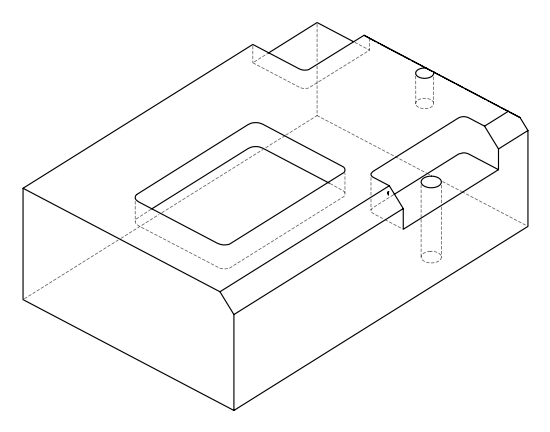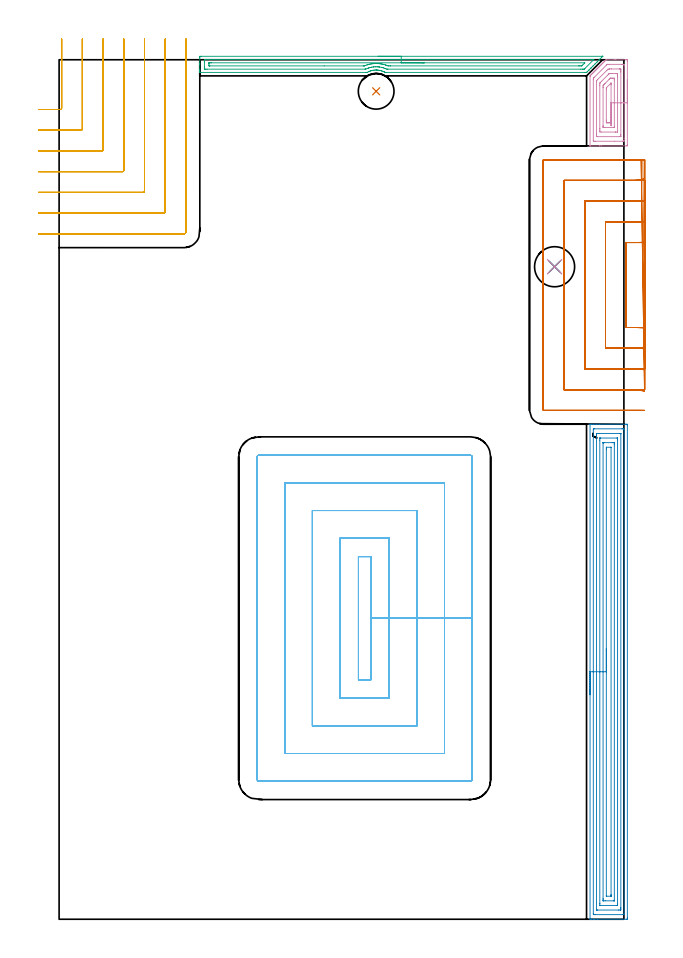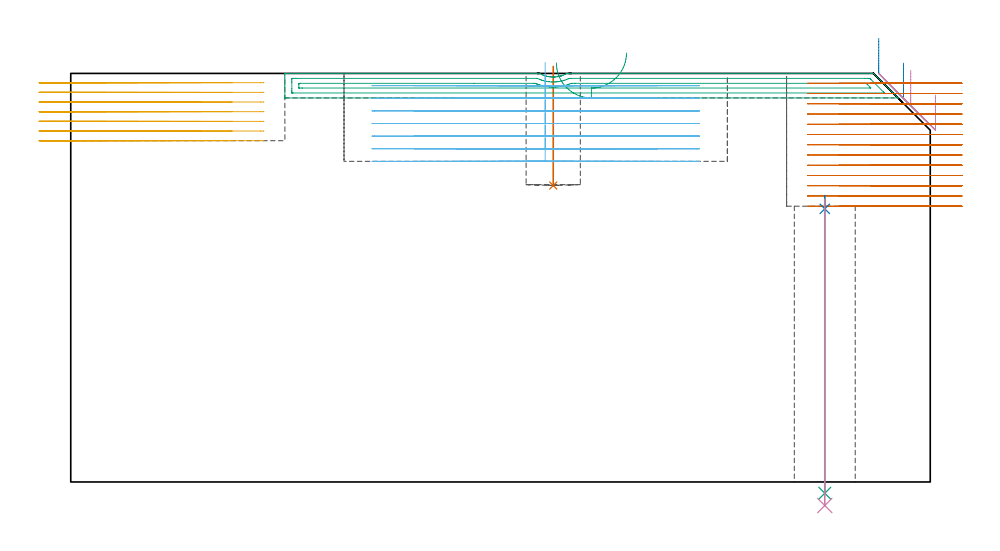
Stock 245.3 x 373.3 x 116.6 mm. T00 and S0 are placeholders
(PLAN: 10 operations, 7 tool changes, 81.8 min)
(1 INDEXABLE_INSERT_DRILL_BLIND_HOLE_FROM_SOLID | STEP1POCKET | NXT0302_002 | 0.14 min | 5991 mm3)
(2 AREA_MILL | FG_CHAMFER_SURFACE | UGT0205_001 | 10.62 min | 29187 mm3)
(3 AREA_MILL_1 | FG_CHAMFER_SURFACE_1 | UGT0205_001 | 4.32 min | 4499 mm3)
(4 AREA_MILL_2 | FG_CHAMFER_SURFACE_2 | UGT0205_001 | 2.02 min | 5659 mm3)
(5 MILL_CORNER_NOTCH_RECTANGULAR | CORNER_NOTCH_RECTANGULAR | NXT0201_011 | Follow Part, ap 3, ae 75% | 10.39 min | 95434 mm3)
(6 MILL_RECTANGULAR_POCKET | POCKET_RECTANGULAR_STRAIGHT | UGT0201_008 | Follow Part, ap 4, ae 75% | 21.26 min | 430929 mm3)
(7 MILL_SLOT | SLOT_PARTIAL_RECTANGULAR | NXT0201_011 | Follow Part, ap 3, ae 75% | 32.28 min | 185301 mm3)
(8 SPOT_DRILL | STEP1HOLE | NXT0321_9005460120000 | 0.04 min | 2 mm3)
(9 DRILL_THROUGH_HOLE_INTO_CENTER | STEP1HOLE | NXT0301_065 | 0.34 min | 5459 mm3)
(10 DRILL_TO_ENLARGE_THROUGH_HOLE | STEP1HOLE | UGT0301_245 | 0.36 min | 13251 mm3)
(TOOL NXT0302_002 | Index. Insert Drill 15.5mm [880-D1550L20-05] | D15.5 PA176 FL78 Z2)
(TOOL UGT0205_001 | Chamfer Mill 20 x 3 x 45 deg. | D20 FL50 Z2)
(TOOL NXT0201_011 | ENDMILL 12mm [2P460-1200-NA 1630] | D12 FL38 Z6)
(TOOL UGT0201_008 | End Mill 16 mm | D16 FL32 Z4)
(TOOL NXT0321_9005460120000 | NC Spot Drill, 142deg, 12mm, Carbide, Uncoated | D12 PA142 FL30 Z2)
(TOOL NXT0301_065 | Carbide Drill 9.4mm [860.1-0940-075A1-MM 2214] | D9.4 PA140 FL98 Z2)
(TOOL UGT0301_245 | Twist Drill 17.4 mm | D17.4 PA118 FL130 Z2)
(OP 1 INDEXABLE_INSERT_DRILL_BLIND_HOLE_FROM_SOLID)
G17 G21 G94 G90
T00 M6
G54
G17 G0 G90 X137.7 Y359.6 S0 M3
G43 Z126.6 H1
G94 G81 G98 Z84.6 F250. R118.6
G80
M5
M2
(OP 2 AREA_MILL)
G17 G21 G94 G90
T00 M6
G54
G17 G0 G90 X230.6 Y97.5 S1061 M3
G43 Z126.6 H0
G94 G1 Y97.538 Z125.728 F250.
Y97.652 Z124.863
Y97.841 Z124.012
Y98.103 Z123.18
Y98.437 Z122.374
Y98.84 Z121.6
Y99.309 Z120.864
Y99.84 Z120.172
Y100.429 Z119.529
Y101.072 Z118.94
Y101.764 Z118.408
Y102.5 Z117.94
Y103.274 Z117.537
Y104.08 Z117.203
Y104.912 Z116.941
Y105.764 Z116.752
Y106.628 Z116.638
Y107.5 Z116.6
Y214.816
X230.603 Y214.99 Z116.588
X230.641 Y214.994 Z116.55
X231.052 Y215. Z116.148
X231.305 Z115.894
X232.037 Z115.158
X233.291 Z113.906
X234.702 Z112.493
X246.251 Z100.946
X246.514 Y214.998 Z100.683
X246.792 Y214.99 Z100.406
X246.799 Y214.711 Z100.399
X246.8 Y0.631 Z100.4
X246.797 Y0.286 Z100.402
X246.792 Y0.01 Z100.406
X246.513 Y0. Z100.685
X233.814 Z113.381
X232.403 Z114.793
X232.037 Z115.158
X231.052 Z116.148
X230.641 Y0.006 Z116.55
X230.603 Y0.01 Z116.588
X230.6 Y0.184 Z116.6
Y107.5
X232.014 Z115.186
X232.015 Y212.602 Z115.185
X232.037 Y212.99 Z115.163
X232.51 Y212.999 Z114.69
X244.475 Y213. Z102.725
X244.947 Y212.999 Z102.253
X245.363 Y212.99 Z101.837
X245.385 Y212.58 Z101.815
X245.386 Y212.557 Z101.814
X245.385 Y2.398 Z101.815
X245.363 Y2.01 Z101.837
X244.89 Y2.001 Z102.31
X232.925 Y2. Z114.275
X232.453 Y2.001 Z114.747
X232.037 Y2.01 Z115.163
X232.015 Y2.42 Z115.185
Y2.443 Z115.186
X232.014 Y107.5
X233.428 Z113.772
X233.429 Y209.897 Z113.771
X233.43 Y210.284 Z113.77
X233.433 Y210.792 Z113.767
X233.435 Y210.976 Z113.765
X233.614 Y210.992 Z113.586
X233.814 Y210.996 Z113.386
X234.495 Y211. Z112.705
X243.586 Y210.999 Z103.614
X243.793 Y210.995 Z103.407
X243.931 Y210.99 Z103.269
X243.966 Y210.985 Z103.234
X243.967 Y210.967 Z103.233
X243.969 Y210.921 Z103.231
X243.971 Y210.792 Z103.229
Y5.103
X243.97 Y4.716 Z103.23
X243.967 Y4.208 Z103.233
X243.965 Y4.024 Z103.235
X243.786 Y4.008 Z103.414
X243.586 Y4.004 Z103.614
X242.905 Y4. Z104.295
X233.814 Y4.001 Z113.386
X233.607 Y4.005 Z113.593
X233.469 Y4.01 Z113.731
X233.434 Y4.015 Z113.766
X233.433 Y4.033 Z113.767
X233.431 Y4.079 Z113.769
X233.429 Y4.208 Z113.771
X233.428 Y107.5 Z113.772
X234.843 Z112.357
Y208.109
X234.845 Y208.859 Z112.355
X234.849 Y208.968 Z112.351
X234.85 Y208.99 Z112.35
X234.872 Y208.993 Z112.328
X234.927 Y208.996 Z112.273
X235.148 Y208.999 Z112.052
X242.253 Z104.947
X242.473 Y208.996 Z104.727
X242.528 Y208.993 Z104.672
X242.55 Y208.99 Z104.65
X242.551 Y208.974 Z104.649
X242.554 Y208.899 Z104.646
X242.557 Y208.25 Z104.643
Y208.109
Y6.891
X242.555 Y6.141 Z104.645
X242.551 Y6.032 Z104.649
X242.55 Y6.01 Z104.65
X242.528 Y6.007 Z104.672
X242.473 Y6.004 Z104.727
X242.252 Y6.001 Z104.948
X235.147 Z112.053
X234.927 Y6.004 Z112.273
X234.872 Y6.007 Z112.328
X234.85 Y6.01 Z112.35
X234.849 Y6.026 Z112.351
X234.846 Y6.101 Z112.354
X234.843 Y6.75 Z112.357
Y6.891
Y107.5
X236.257 Z110.943
Y206.767
X236.259 Y206.916 Z110.941
X236.261 Y206.97 Z110.939
X236.264 Y206.992 Z110.936
X236.269 Y206.993 Z110.931
X236.31 Y206.997 Z110.89
X236.479 Y206.999 Z110.721
X236.692 Y207. Z110.508
X240.246 Z106.954
X240.921 Y206.999 Z106.279
X241.136 Y206.998 Z106.064
X241.141 Y206.994 Z106.059
X241.142 Y206.992 Z106.058
X241.143 Y206.32 Z106.057
Y206.096
Y8.233
X241.141 Y8.084 Z106.059
X241.139 Y8.03 Z106.061
X241.136 Y8.009 Z106.064
X241.131 Y8.007 Z106.069
X241.09 Y8.003 Z106.11
X240.921 Y8.001 Z106.279
X240.708 Y8. Z106.492
X237.154 Z110.046
X236.479 Y8.001 Z110.721
X236.264 Y8.002 Z110.936
X236.259 Y8.006 Z110.941
X236.258 Y8.008 Z110.942
X236.257 Y8.68 Z110.943
Y8.904
Y107.5
X237.671 Z109.529
Y204.226
X237.672 Y204.531 Z109.528
X237.675 Y204.826 Z109.525
X237.678 Y204.97 Z109.522
X237.687 Y204.99 Z109.513
X237.724 Y204.995 Z109.476
X237.791 Y204.999 Z109.409
X239.568 Z107.632
X239.709 Y204.993 Z107.491
X239.721 Y204.99 Z107.479
X239.724 Y204.977 Z107.476
X239.727 Y204.931 Z107.473
X239.729 Y204.837 Z107.471
Y10.774
X239.728 Y10.469 Z107.472
X239.725 Y10.174 Z107.475
X239.722 Y10.03 Z107.478
X239.713 Y10.01 Z107.487
X239.676 Y10.005 Z107.524
X239.609 Y10.001 Z107.591
X237.832 Z109.368
X237.691 Y10.007 Z109.509
X237.679 Y10.01 Z109.521
X237.676 Y10.023 Z109.524
X237.673 Y10.069 Z109.527
X237.671 Y10.163 Z109.529
Y107.5
Y108.372 Z109.567
Y109.237 Z109.681
Y110.088 Z109.87
Y110.92 Z110.132
Y111.726 Z110.466
Y112.5 Z110.869
Y113.236 Z111.337
Y113.928 Z111.868
Y114.571 Z112.458
Y115.16 Z113.101
Y115.692 Z113.793
Y116.16 Z114.529
Y116.563 Z115.303
Y116.897 Z116.109
Y117.159 Z116.941
Y117.348 Z117.792
Y117.462 Z118.657
Y117.5 Z119.529
G0 Z126.6
M5
M2
(OP 3 AREA_MILL_1)
G17 G21 G94 G90
T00 M6
G54
G17 G0 G90 X138.6 Y374.8 S1061 M3
G43 Z126.6 H0
Z119.6
G94 G1 X138.638 Z118.728 F250.
X138.752 Z117.864
X138.941 Z117.012
X139.203 Z116.18
X139.537 Z115.374
X139.94 Z114.6
X140.408 Z113.864
X140.94 Z113.172
X141.529 Z112.529
X142.172 Z111.94
X142.864 Z111.408
X143.6 Z110.94
X144.374 Z110.537
X145.18 Z110.203
X146.012 Z109.941
X146.863 Z109.752
X147.728 Z109.638
X148.6 Z109.6
X236.08
X236.091 Y374.799 Z109.601
Y374.798 Z109.602
X236.075 Y374.775 Z109.625
X235.679 Y374.378 Z110.019
X235.158 Y373.857 Z110.542
X234.915 Y373.614 Z110.783
X234.8 Y373.498 Z110.899
X234.618 Y373.318 Z111.082
X234.467 Y373.167 Z111.233
X234.36 Y373.059 Z111.339
X234.321 Y373.02 Z111.378
X233.622 Y372.321 Z112.078
X233.481 Y372.179 Z112.218
X233.43 Y372.129 Z112.269
X232.776 Y371.476 Z112.924
X232.602 Y371.3 Z113.097
X231.931 Y370.631 Z113.769
X231.722 Y370.421 Z113.976
X231.086 Y369.786 Z114.614
X231.053 Y369.752 Z114.647
X230.843 Y369.541 Z114.855
X230.241 Y368.941 Z115.459
X230.161 Y368.861 Z115.538
X229.964 Y368.662 Z115.734
X229.404 Y368.104 Z116.296
X229.27 Y367.969 Z116.429
X229.106 Y367.803 Z116.589
X228.379 Y367.8 Z116.6
X141.914
X141.592 Y367.805 Z116.591
X141.471 Y367.867 Z116.53
X141.243 Y367.988 Z116.41
X141.084 Y368.067 Z116.333
X141.031 Y368.093 Z116.307
X140.588 Y368.28 Z116.116
X140.132 Y368.453 Z115.941
X140.034 Y368.488 Z115.909
X139.939 Y368.515 Z115.884
X139.753 Y368.567 Z115.833
X139.644 Y368.597 Z115.803
X139.25 Y368.686 Z115.71
X139.24 Y368.687 Z115.709
X138.805 Y368.762 Z115.636
X138.359 Y368.813 Z115.584
X138.127 Y368.825 Z115.571
X137.951 Y368.833 Z115.558
X137.914 Y368.836 Z115.556
X137.894 Y368.837 Z115.557
X137.709 Y368.835 Z115.553
X137.458 Y368.836 Z115.558
X137.023 Y368.812 Z115.587
X136.566 Y368.757 Z115.638
X136.235 Y368.7 Z115.698
X136.132 Y368.681 Z115.716
X135.675 Y368.572 Z115.821
X135.369 Y368.489 Z115.909
X135.188 Y368.422 Z115.978
X134.798 Y368.274 Z116.122
X134.784 Y368.268 Z116.128
X134.349 Y368.078 Z116.322
X133.892 Y367.849 Z116.548
X133.8 Y367.806 Z116.592
X133.001 Y367.8 Z116.6
X61.245
X61.11 Y367.806 Z116.593
X61.1 Y368.074 Z116.325
Y368.53 Z115.869
Y369.102 Z115.293
Y371.146 Z113.251
Y371.74 Z112.655
Y374.081 Z110.315
X61.103 Y374.378 Z110.019
X61.11 Y374.791 Z109.605
X61.267 Y374.796 Z109.602
X61.69 Y374.8 Z109.6
X148.6
Y373.386 Z111.014
X231.944 Y373.385 Z111.015
X232.06 Y373.384 Z111.016
X232.183 Y373.379 Z111.021
X232.216 Y373.376 Z111.024
X232.21 Y373.368 Z111.032
X232.146 Y373.299 Z111.101
X232.03 Y373.18 Z111.22
X231.944 Y373.093 Z111.307
X228.378 Y369.529 Z114.871
X228.16 Y369.317 Z115.083
X228.063 Y369.224 Z115.176
X227.875 Y369.221 Z115.179
X227.487 Y369.215 Z115.185
X227.372
X226.596 Y369.214 Z115.186
X142.806 Y369.215 Z115.185
X142.69 Y369.216 Z115.184
X142.306 Y369.221 Z115.179
X141.915 Y369.374 Z115.026
X141.456 Y369.554 Z114.846
X141.023 Y369.714 Z114.686
X140.646 Y369.831 Z114.569
X140.144 Y369.969 Z114.431
X140.137 Y369.971 Z114.429
X140.09 Y369.981 Z114.419
X139.24 Y370.136 Z114.264
X139.058 Y370.161 Z114.239
X138.677 Y370.203 Z114.197
X138.349 Y370.226 Z114.174
X138.084 Y370.242 Z114.158
X137.458 Y370.247 Z114.153
X137.2 Y370.235 Z114.165
X136.566 Y370.186 Z114.214
X136.38 Y370.164 Z114.236
X135.675 Y370.055 Z114.345
X135.611 Y370.044 Z114.356
X135.319 Y369.981 Z114.419
X134.891 Y369.875 Z114.525
X134.844 Y369.862 Z114.538
X134.784 Y369.844 Z114.556
X134.46 Y369.742 Z114.658
X134.223 Y369.654 Z114.746
X133.892 Y369.529 Z114.871
X133.186 Y369.237 Z115.163
X133.144 Y369.221 Z115.179
X133.097 Y369.219 Z115.181
X133.001 Y369.216 Z115.184
X132.886 Y369.215 Z115.185
X64.25 Y369.214 Z115.186
X63.473 Y369.215 Z115.185
X63.357 Y369.216 Z115.184
X63.13 Y369.221 Z115.179
X63.11 Y369.295 Z115.105
X63.104 Y369.466 Z114.934
X63.101 Y369.981 Z114.419
X63.1 Y370.349 Z114.051
Y372.108 Z112.292
X63.101 Y372.619 Z111.781
X63.102 Y372.985 Z111.415
X63.11 Y373.354 Z111.046
X63.117 Y373.38 Z111.02
X63.134 Y373.381 Z111.019
X63.182 Y373.384 Z111.016
X63.279 Y373.385 Z111.015
X63.473 Y373.386 Z111.014
X148.6
Y371.972 Z112.428
X228.144 Y371.971 Z112.429
X228.215 Y371.969 Z112.431
X228.238 Y371.966 Z112.434
X228.338 Y371.949 Z112.451
X228.255 Y371.861 Z112.539
X228.138 Y371.74 Z112.66
X227.373 Y370.973 Z113.427
X227.258 Y370.86 Z113.54
X227.036 Y370.647 Z113.753
X226.824 Y370.635 Z113.765
X226.596 Y370.633 Z113.767
X225.939 Y370.629 Z113.771
X225.704
X143.932
X143.697 Y370.63 Z113.77
X143.034 Y370.636 Z113.764
X142.806 Y370.644 Z113.756
X142.246 Y370.86 Z113.54
X141.915 Y370.98 Z113.42
X141.731 Y371.041 Z113.359
X141.023 Y371.24 Z113.16
X140.52 Y371.357 Z113.043
X140.132 Y371.433 Z112.967
X139.805 Y371.493 Z112.907
X139.432 Y371.551 Z112.849
X139.24 Y371.573 Z112.827
X138.855 Y371.612 Z112.788
X138.447 Y371.643 Z112.757
X138.349 Y371.647 Z112.753
X137.534 Y371.664 Z112.736
X137.458 Y371.663 Z112.737
X137.057 Y371.646 Z112.754
X136.685 Y371.622 Z112.778
X136.566 Y371.612 Z112.788
X136.201 Y371.576 Z112.824
X135.882 Y371.535 Z112.865
X135.675 Y371.504 Z112.896
X135.117 Y371.411 Z112.989
X134.784 Y371.338 Z113.062
X134.394 Y371.245 Z113.155
X133.892 Y371.108 Z113.292
X133.7 Y371.05 Z113.35
X133.155 Y370.86 Z113.54
X133.043 Y370.819 Z113.581
X133.001 Y370.803 Z113.597
X132.652 Y370.667 Z113.733
X132.584 Y370.641 Z113.759
X132.508 Y370.636 Z113.764
X132.342 Y370.631 Z113.769
X132.109 Y370.629 Z113.771
X115.127
X65.49
X65.256 Y370.631 Z113.769
X65.178 Y370.632 Z113.768
X65.124 Y370.635 Z113.765
X65.11 Y370.707 Z113.693
X65.105 Y370.86 Z113.54
X65.101 Y371.013 Z113.387
Y371.74 Z112.66
X65.103 Y371.89 Z112.51
X65.11 Y371.943 Z112.457
X65.117 Y371.965 Z112.435
X65.139 Y371.966 Z112.434
X65.256 Y371.969 Z112.431
X65.913 Y371.971 Z112.429
X66.147 Y371.972 Z112.428
X148.6
X149.472 Z112.467
X150.336 Z112.58
X151.188 Z112.769
X152.02 Z113.032
X152.826 Z113.365
X153.6 Z113.768
X154.336 Z114.237
X155.028 Z114.768
X155.671 Z115.357
X156.26 Z116.001
X156.791 Z116.693
X157.26 Z117.428
X157.663 Z118.202
X157.997 Z119.008
X158.259 Z119.84
X158.448 Z120.692
X158.562 Z121.557
X158.6 Z122.428
G0 Z126.6
M5
M2
(OP 4 AREA_MILL_2)
G17 G21 G94 G90
T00 M6
G54
G17 G0 G90 X246.8 Y364.6 S1061 M3
G43 Z126.6 H0
Z110.4
G94 G1 Y364.562 Z109.528 F250.
Y364.448 Z108.663
Y364.259 Z107.812
Y363.997 Z106.98
Y363.663 Z106.174
Y363.26 Z105.4
Y362.792 Z104.664
Y362.26 Z103.972
Y361.671 Z103.329
Y361.028 Z102.739
Y360.336 Z102.208
Y359.6 Z101.74
Y358.826 Z101.337
Y358.02 Z101.003
Y357.188 Z100.741
Y356.337 Z100.552
Y355.472 Z100.438
Y354.6 Z100.4
Y336.424
X246.795 Y336.08 Z100.402
X246.791 Y335.91 Z100.405
X246.615 Y335.9 Z100.581
X235.591 Z111.603
X234.864 Z112.334
X234.702 Z112.496
X230.799 Z116.399
X230.617 Y335.908 Z116.576
X230.604 Y335.91 Z116.589
X230.6 Y335.981 Z116.6
Y366.126
X230.603 Y366.295 Z116.589
X230.654 Y366.356 Z116.541
X230.869 Y366.57 Z116.329
X230.985 Y366.686 Z116.213
X231.149 Y366.851 Z116.046
X231.312 Y367.013 Z115.886
X231.43 Y367.131 Z115.768
X231.593 Y367.295 Z115.602
X231.755 Y367.456 Z115.443
X231.875 Y367.576 Z115.323
X232.037 Y367.74 Z115.158
X232.199 Y367.9 Z114.999
X232.32 Y368.021 Z114.878
X232.481 Y368.184 Z114.714
X232.642 Y368.343 Z114.556
X232.765 Y368.466 Z114.433
X232.925 Y368.628 Z114.27
X233.085 Y368.786 Z114.113
X233.21 Y368.911 Z113.988
X233.37 Y369.072 Z113.825
X233.528 Y369.229 Z113.669
X233.655 Y369.356 Z113.543
X233.814 Y369.516 Z113.381
X233.972 Y369.673 Z113.226
X234.099 Y369.8 Z113.099
X234.258 Y369.96 Z112.937
X234.415 Y370.116 Z112.783
X234.545 Y370.246 Z112.652
X234.702 Y370.405 Z112.493
X234.858 Y370.559 Z112.339
X234.991 Y370.692 Z112.207
X235.146 Y370.849 Z112.049
X235.302 Y371.003 Z111.896
X235.436 Y371.137 Z111.762
X235.591 Y371.293 Z111.605
X235.745 Y371.446 Z111.453
X235.881 Y371.582 Z111.317
X236.035 Y371.737 Z111.16
X236.188 Y371.889 Z111.009
X236.326 Y372.027 Z110.872
X236.479 Y372.181 Z110.716
X236.632 Y372.333 Z110.566
X236.771 Y372.472 Z110.427
X236.923 Y372.625 Z110.272
X237.075 Y372.776 Z110.123
X237.216 Y372.917 Z109.982
X237.367 Y373.07 Z109.828
X237.519 Y373.219 Z109.679
X237.59 Y373.285 Z109.61
X237.598 Y373.29 Z109.601
X237.832 Y373.3 Z109.366
X241.083 Z106.115
X241.809 Z105.384
X246.251 Z100.945
X246.618 Y373.297 Z100.578
X246.791 Y373.29 Z100.405
X246.799 Y373.116 Z100.399
X246.8 Y372.776 Z100.4
Y354.6
X245.386 Z101.814
Y339.084
X245.385 Y338.197 Z101.815
X245.384 Y338.176 Z101.816
X245.363 Y337.91 Z101.837
X244.771 Y337.902 Z102.429
X241.219 Y337.9 Z105.981
X232.925 Y337.901 Z114.275
X232.332 Y337.903 Z114.868
X232.037 Y337.91 Z115.163
X232.016 Y338.197 Z115.184
X232.015 Y338.219 Z115.185
Y364.796
Y364.818
X232.037 Y365.275 Z115.163
X232.238 Y365.483 Z114.962
X232.433 Y365.683 Z114.767
X237.753 Y371.003 Z109.447
X238.008 Y371.25 Z109.192
X238.042 Y371.28 Z109.158
X238.107 Y371.29 Z109.093
X238.256 Y371.294 Z108.944
X238.847 Y371.3 Z108.353
X244.475 Z102.725
X245.068 Y371.297 Z102.132
X245.363 Y371.29 Z101.837
X245.384 Y371.003 Z101.816
X245.385 Y370.981 Z101.815
X245.386 Y354.6 Z101.814
X243.972 Z103.228
X243.971 Y340.857 Z103.229
Y340.474
X243.966 Y339.971 Z103.234
X243.965 Y339.926 Z103.235
X243.959 Y339.91 Z103.241
X243.657 Y339.9 Z103.543
X233.814 Y339.901 Z113.386
X233.743 Y339.903 Z113.457
X233.602 Y339.91 Z113.598
X233.435 Y339.925 Z113.765
X233.434 Y339.971 Z113.766
X233.43 Y340.353 Z113.77
X233.429 Y340.857 Z113.771
Y341.242
Y363.407
X233.43 Y363.91 Z113.77
X233.433 Y364.102 Z113.767
X233.435 Y364.196 Z113.765
X233.444 Y364.233 Z113.756
X233.466 Y364.257 Z113.734
X233.814 Y364.614 Z113.386
X233.905 Y364.706 Z113.295
X237.899 Y368.699 Z109.301
X238.256 Y369.055 Z108.944
X238.345 Y369.14 Z108.855
X238.441 Y369.229 Z108.759
X239.078 Y369.295 Z108.122
X239.144 Y369.297 Z108.056
X239.962 Y369.3 Z107.238
X243.516 Z103.684
X243.586 Y369.299 Z103.614
X243.657 Y369.297 Z103.543
X243.798 Y369.29 Z103.402
X243.965 Y369.275 Z103.235
X243.966 Y369.229 Z103.234
X243.97 Y368.847 Z103.23
X243.971 Y368.343 Z103.229
X243.972 Y367.958 Z103.228
Y354.6
X242.557 Z104.643
Y342.071
X242.556 Y341.977 Z104.644
X242.553 Y341.932 Z104.647
X242.551 Y341.915 Z104.649
X242.534 Y341.907 Z104.666
X241.809 Y341.901 Z105.391
X241.653 Y341.9 Z105.547
X235.433 Y341.901 Z111.767
X234.86 Y341.91 Z112.34
X234.846 Y342.487 Z112.354
X234.844 Y342.63 Z112.356
X234.843 Y343.377 Z112.357
Y343.517
Y362.136
X234.847 Y362.879 Z112.353
X234.85 Y363.023 Z112.35
X234.862 Y363.201 Z112.338
X234.98 Y363.324 Z112.22
X235.132 Y363.48 Z112.068
X235.558 Y363.91 Z111.642
X238.218 Y366.57 Z108.982
X238.681 Y367.032 Z108.519
X238.836 Y367.184 Z108.364
X238.894 Y367.237 Z108.306
X238.926 Y367.265 Z108.274
X238.967 Y367.272 Z108.233
X239.144 Y367.29 Z108.056
X239.304 Y367.297 Z107.896
X240.033 Y367.3 Z107.167
X240.189 Z107.011
X241.967 Y367.299 Z105.233
X242.54 Y367.29 Z104.66
X242.554 Y366.713 Z104.646
X242.556 Y366.57 Z104.644
X242.557 Y365.823 Z104.643
Y365.683
Y354.6
X241.143 Z106.057
Y344.404
X241.141 Y344.184 Z106.059
X241.137 Y343.961 Z106.063
X241.135 Y343.909 Z106.065
X241.11 Y343.907 Z106.09
X241.047 Y343.903 Z106.153
X240.921 Y343.901 Z106.279
X236.983 Z110.217
X236.479 Y343.907 Z110.721
X236.312 Y343.91 Z110.888
X236.264 Y343.924 Z110.936
X236.261 Y344.034 Z110.939
X236.259 Y344.182 Z110.941
X236.257 Y344.404 Z110.943
Y344.625
X236.258 Y361.25 Z110.942
Y361.47
X236.264 Y362.136 Z110.936
X236.363 Y362.253 Z110.837
X236.479 Y362.375 Z110.721
X236.801 Y362.702 Z110.399
X237.121 Y363.023 Z110.079
X238.894 Y364.796 Z108.306
X239.019 Y364.921 Z108.181
X239.144 Y365.044 Z108.056
X239.36 Y365.252 Z107.84
X239.392 Y365.282 Z107.808
X239.433 Y365.29 Z107.767
X239.531 Y365.297 Z107.669
X240.033 Y365.299 Z107.167
X240.417 Z106.783
X240.921 Y365.293 Z106.279
X241.088 Y365.29 Z106.112
X241.136 Y365.276 Z106.064
X241.139 Y365.166 Z106.061
X241.142 Y365.018 Z106.058
X241.143 Y364.796 Z106.057
Y364.575
Y354.6
X239.729 Z107.471
X239.728 Y346.031 Z107.472
X239.727 Y345.958 Z107.473
X239.725 Y345.923 Z107.475
X239.723 Y345.913 Z107.477
X239.699 Y345.91 Z107.501
X239.42 Y345.902 Z107.78
X239.144 Y345.901 Z108.056
X238.533 Y345.9 Z108.667
X238.256 Y345.902 Z108.944
X237.978 Y345.905 Z109.222
X237.794 Y345.91 Z109.406
X237.678 Y345.921 Z109.522
X237.676 Y345.983 Z109.524
X237.674 Y346.177 Z109.526
X237.671 Y346.76 Z109.529
Y347.064
X237.672 Y360.363 Z109.528
X237.675 Y360.943 Z109.525
X237.678 Y361.096 Z109.522
X237.686 Y361.127 Z109.514
X237.714 Y361.159 Z109.486
X237.799 Y361.25 Z109.401
X239.64 Y363.092 Z107.56
X239.665 Y363.114 Z107.535
X239.701 Y363.142 Z107.499
X239.723 Y363.156 Z107.477
X239.724 Y363.131 Z107.476
X239.727 Y363.023 Z107.473
X239.728 Y362.776 Z107.472
X239.729 Y362.439 Z107.471
Y354.6
Y353.728 Z107.509
Y352.864 Z107.623
Y352.012 Z107.812
Y351.18 Z108.074
Y350.374 Z108.408
Y349.6 Z108.811
Y348.864 Z109.279
Y348.172 Z109.811
Y347.529 Z110.4
Y346.94 Z111.043
Y346.408 Z111.735
Y345.94 Z112.471
Y345.537 Z113.245
Y345.203 Z114.051
Y344.941 Z114.883
Y344.752 Z115.735
Y344.638 Z116.599
Y344.6 Z117.471
G0 Z126.6
M5
M2
(OP 5 MILL_CORNER_NOTCH_RECTANGULAR)
G17 G21 G94 G90
T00 M6
G54
G17 G0 G90 X-9. Y351.7 S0 M3
G43 Z126.707 H1
Z113.949
G94 G1 X-6. F250.
X0.505 F500.
G3 X1.1 Y352.295 R0.6
G1 Y379.3
Y382.3 F250.
G0 Z126.707
X-9. Y342.7
Z113.949
G1 X-6.
X9.504 F500.
G3 X10.1 Y343.296 R0.6
G1 Y379.3
Y382.3 F250.
G0 Z126.707
X-9. Y333.7
Z113.949
G1 X-6.
X18.504 F500.
G3 X19.1 Y334.296 R0.6
G1 Y379.3
Y382.3 F250.
G0 Z126.707
X-9. Y324.7
Z113.949
G1 X-6.
X27.504 F500.
G3 X28.1 Y325.296 R0.6
G1 Y379.3
Y382.3 F250.
G0 Z126.707
X-9. Y315.7
Z113.949
G1 X-6.
X36.504 F500.
G3 X37.1 Y316.296 R0.6
G1 Y379.3
Y382.3 F250.
G0 Z126.707
X-9. Y306.7
Z113.949
G1 X-6.
X45.504 F500.
G3 X46.1 Y307.296 R0.6
G1 Y379.3
Y382.3 F250.
G0 Z126.707
X-9. Y297.7
Z113.949
G1 X-6.
X54.2 F500.
G3 X55.1 Y298.6 R0.9
G1 Y379.3
Y382.3 F250.
G0 Z126.707
X-9. Y351.7
Z111.191
G1 X-6.
X0.505 F500.
G3 X1.1 Y352.295 R0.6
G1 Y379.3
Y382.3 F250.
G0 Z126.707
X-9. Y342.7
Z111.191
G1 X-6.
X9.504 F500.
G3 X10.1 Y343.296 R0.6
G1 Y379.3
Y382.3 F250.
G0 Z126.707
X-9. Y333.7
Z111.191
G1 X-6.
X18.504 F500.
G3 X19.1 Y334.296 R0.6
G1 Y379.3
Y382.3 F250.
G0 Z126.707
X-9. Y324.7
Z111.191
G1 X-6.
X27.504 F500.
G3 X28.1 Y325.296 R0.6
G1 Y379.3
Y382.3 F250.
G0 Z126.707
X-9. Y315.7
Z111.191
G1 X-6.
X36.504 F500.
G3 X37.1 Y316.296 R0.6
G1 Y379.3
Y382.3 F250.
G0 Z126.707
X-9. Y306.7
Z111.191
G1 X-6.
X45.504 F500.
G3 X46.1 Y307.296 R0.6
G1 Y379.3
Y382.3 F250.
G0 Z126.707
X-9. Y297.7
Z111.191
G1 X-6.
X54.2 F500.
G3 X55.1 Y298.6 R0.9
G1 Y379.3
Y382.3 F250.
G0 Z126.707
X-9. Y351.7
Z108.433
G1 X-6.
X0.505 F500.
G3 X1.1 Y352.295 R0.6
G1 Y379.3
Y382.3 F250.
G0 Z126.707
X-9. Y342.7
Z108.433
G1 X-6.
X9.504 F500.
G3 X10.1 Y343.296 R0.6
G1 Y379.3
Y382.3 F250.
G0 Z126.707
X-9. Y333.7
Z108.433
G1 X-6.
X18.504 F500.
G3 X19.1 Y334.296 R0.6
G1 Y379.3
Y382.3 F250.
G0 Z126.707
X-9. Y324.7
Z108.433
G1 X-6.
X27.504 F500.
G3 X28.1 Y325.296 R0.6
G1 Y379.3
Y382.3 F250.
G0 Z126.707
X-9. Y315.7
Z108.433
G1 X-6.
X36.504 F500.
G3 X37.1 Y316.296 R0.6
G1 Y379.3
Y382.3 F250.
G0 Z126.707
X-9. Y306.7
Z108.433
G1 X-6.
X45.504 F500.
G3 X46.1 Y307.296 R0.6
G1 Y379.3
Y382.3 F250.
G0 Z126.707
X-9. Y297.7
Z108.433
G1 X-6.
X54.2 F500.
G3 X55.1 Y298.6 R0.9
G1 Y379.3
Y382.3 F250.
G0 Z126.707
X-9. Y351.7
Z105.674
G1 X-6.
X0.505 F500.
G3 X1.1 Y352.295 R0.6
G1 Y379.3
Y382.3 F250.
G0 Z126.707
X-9. Y342.7
Z105.674
G1 X-6.
X9.504 F500.
G3 X10.1 Y343.296 R0.6
G1 Y379.3
Y382.3 F250.
G0 Z126.707
X-9. Y333.7
Z105.674
G1 X-6.
X18.504 F500.
G3 X19.1 Y334.296 R0.6
G1 Y379.3
Y382.3 F250.
G0 Z126.707
X-9. Y324.7
Z105.674
G1 X-6.
X27.504 F500.
G3 X28.1 Y325.296 R0.6
G1 Y379.3
Y382.3 F250.
G0 Z126.707
X-9. Y315.7
Z105.674
G1 X-6.
X36.504 F500.
G3 X37.1 Y316.296 R0.6
G1 Y379.3
Y382.3 F250.
G0 Z126.707
X-9. Y306.7
Z105.674
G1 X-6.
X45.504 F500.
G3 X46.1 Y307.296 R0.6
G1 Y379.3
Y382.3 F250.
G0 Z126.707
X-9. Y297.7
Z105.674
G1 X-6.
X54.2 F500.
G3 X55.1 Y298.6 R0.9
G1 Y379.3
Y382.3 F250.
G0 Z126.707
X-9. Y351.7
Z102.916
G1 X-6.
X0.505 F500.
G3 X1.1 Y352.295 R0.6
G1 Y379.3
Y382.3 F250.
G0 Z126.707
X-9. Y342.7
Z102.916
G1 X-6.
X9.504 F500.
G3 X10.1 Y343.296 R0.6
G1 Y379.3
Y382.3 F250.
G0 Z126.707
X-9. Y333.7
Z102.916
G1 X-6.
X18.504 F500.
G3 X19.1 Y334.296 R0.6
G1 Y379.3
Y382.3 F250.
G0 Z126.707
X-9. Y324.7
Z102.916
G1 X-6.
X27.504 F500.
G3 X28.1 Y325.296 R0.6
G1 Y379.3
Y382.3 F250.
G0 Z126.707
X-9. Y315.7
Z102.916
G1 X-6.
X36.504 F500.
G3 X37.1 Y316.296 R0.6
G1 Y379.3
Y382.3 F250.
G0 Z126.707
X-9. Y306.7
Z102.916
G1 X-6.
X45.504 F500.
G3 X46.1 Y307.296 R0.6
G1 Y379.3
Y382.3 F250.
G0 Z126.707
X-9. Y297.7
Z102.916
G1 X-6.
X54.2 F500.
G3 X55.1 Y298.6 R0.9
G1 Y379.3
Y382.3 F250.
G0 Z126.707
X-9. Y351.7
Z100.158
G1 X-6.
X0.505 F500.
G3 X1.1 Y352.295 R0.6
G1 Y379.3
Y382.3 F250.
G0 Z126.707
X-9. Y342.7
Z100.158
G1 X-6.
X9.504 F500.
G3 X10.1 Y343.296 R0.6
G1 Y379.3
Y382.3 F250.
G0 Z126.707
X-9. Y333.7
Z100.158
G1 X-6.
X18.504 F500.
G3 X19.1 Y334.296 R0.6
G1 Y379.3
Y382.3 F250.
G0 Z126.707
X-9. Y324.7
Z100.158
G1 X-6.
X27.504 F500.
G3 X28.1 Y325.296 R0.6
G1 Y379.3
Y382.3 F250.
G0 Z126.707
X-9. Y315.7
Z100.158
G1 X-6.
X36.504 F500.
G3 X37.1 Y316.296 R0.6
G1 Y379.3
Y382.3 F250.
G0 Z126.707
X-9. Y306.7
Z100.158
G1 X-6.
X45.504 F500.
G3 X46.1 Y307.296 R0.6
G1 Y379.3
Y382.3 F250.
G0 Z126.707
X-9. Y297.7
Z100.158
G1 X-6.
X54.2 F500.
G3 X55.1 Y298.6 R0.9
G1 Y379.3
Y382.3 F250.
G0 Z126.707
X-9. Y351.7
Z97.4
G1 X-6.
X0.505 F500.
G3 X1.1 Y352.295 R0.6
G1 Y379.3
Y382.3 F250.
G0 Z126.707
X-9. Y342.7
Z97.4
G1 X-6.
X9.504 F500.
G3 X10.1 Y343.296 R0.6
G1 Y379.3
Y382.3 F250.
G0 Z126.707
X-9. Y333.7
Z97.4
G1 X-6.
X18.504 F500.
G3 X19.1 Y334.296 R0.6
G1 Y379.3
Y382.3 F250.
G0 Z126.707
X-9. Y324.7
Z97.4
G1 X-6.
X27.504 F500.
G3 X28.1 Y325.296 R0.6
G1 Y379.3
Y382.3 F250.
G0 Z126.707
X-9. Y315.7
Z97.4
G1 X-6.
X36.504 F500.
G3 X37.1 Y316.296 R0.6
G1 Y379.3
Y382.3 F250.
G0 Z126.707
X-9. Y306.7
Z97.4
G1 X-6.
X45.504 F500.
G3 X46.1 Y307.296 R0.6
G1 Y379.3
Y382.3 F250.
G0 Z126.707
X-9. Y297.7
Z97.4
G1 X-6.
X54.2 F500.
G3 X55.1 Y298.6 R0.9
G1 Y379.3
Y382.3 F250.
G0 Z126.707
M5
M2
(OP 6 MILL_RECTANGULAR_POCKET)
G17 G21 G94 G90
T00 M6
G54
G17 G0 G90 X135.4 Y106.115 S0 M3
G43 Z126.707 H0
Z119.707
G94 G1 Y130.75 Z113.106 F250.
Y157.5 F500.
X130.
Y104.
X135.4
Y130.75
X143.4
Y165.5
X122.
Y96.
X143.4
Y130.75
X155.4
Y177.5
X110.
Y84.
X155.4
Y130.75
X167.4
Y189.5
X98.
Y72.
X167.4
Y130.75
X179.4
Y200.8
G3 X178.7 Y201.5 R0.7
G1 X86.7
G3 X86. Y200.8 R0.7
G1 Y60.7
G3 X86.7 Y60. R0.7
G1 X178.7
G3 X179.4 Y60.7 R0.7
G1 Y130.75
Y131.75
G0 X135.4 Y106.115 Z116.106
G1 Y130.75 Z109.505 F250.
Y157.5 F500.
X130.
Y104.
X135.4
Y130.75
X143.4
Y165.5
X122.
Y96.
X143.4
Y130.75
X155.4
Y177.5
X110.
Y84.
X155.4
Y130.75
X167.4
Y189.5
X98.
Y72.
X167.4
Y130.75
X179.4
Y200.8
G3 X178.7 Y201.5 R0.7
G1 X86.7
G3 X86. Y200.8 R0.7
G1 Y60.7
G3 X86.7 Y60. R0.7
G1 X178.7
G3 X179.4 Y60.7 R0.7
G1 Y130.75
Y131.75
G0 X135.4 Y106.115 Z112.505
G1 Y130.75 Z105.904 F250.
Y157.5 F500.
X130.
Y104.
X135.4
Y130.75
X143.4
Y165.5
X122.
Y96.
X143.4
Y130.75
X155.4
Y177.5
X110.
Y84.
X155.4
Y130.75
X167.4
Y189.5
X98.
Y72.
X167.4
Y130.75
X179.4
Y200.8
G3 X178.7 Y201.5 R0.7
G1 X86.7
G3 X86. Y200.8 R0.7
G1 Y60.7
G3 X86.7 Y60. R0.7
G1 X178.7
G3 X179.4 Y60.7 R0.7
G1 Y130.75
Y131.75
G0 X135.4 Y106.115 Z108.904
G1 Y130.75 Z102.303 F250.
Y157.5 F500.
X130.
Y104.
X135.4
Y130.75
X143.4
Y165.5
X122.
Y96.
X143.4
Y130.75
X155.4
Y177.5
X110.
Y84.
X155.4
Y130.75
X167.4
Y189.5
X98.
Y72.
X167.4
Y130.75
X179.4
Y200.8
G3 X178.7 Y201.5 R0.7
G1 X86.7
G3 X86. Y200.8 R0.7
G1 Y60.7
G3 X86.7 Y60. R0.7
G1 X178.7
G3 X179.4 Y60.7 R0.7
G1 Y130.75
Y131.75
G0 X135.4 Y106.115 Z105.303
G1 Y130.75 Z98.702 F250.
Y157.5 F500.
X130.
Y104.
X135.4
Y130.75
X143.4
Y165.5
X122.
Y96.
X143.4
Y130.75
X155.4
Y177.5
X110.
Y84.
X155.4
Y130.75
X167.4
Y189.5
X98.
Y72.
X167.4
Y130.75
X179.4
Y200.8
G3 X178.7 Y201.5 R0.7
G1 X86.7
G3 X86. Y200.8 R0.7
G1 Y60.7
G3 X86.7 Y60. R0.7
G1 X178.7
G3 X179.4 Y60.7 R0.7
G1 Y130.75
Y131.75
G0 X135.4 Y106.115 Z101.702
G1 Y130.75 Z95.101 F250.
Y157.5 F500.
X130.
Y104.
X135.4
Y130.75
X143.4
Y165.5
X122.
Y96.
X143.4
Y130.75
X155.4
Y177.5
X110.
Y84.
X155.4
Y130.75
X167.4
Y189.5
X98.
Y72.
X167.4
Y130.75
X179.4
Y200.8
G3 X178.7 Y201.5 R0.7
G1 X86.7
G3 X86. Y200.8 R0.7
G1 Y60.7
G3 X86.7 Y60. R0.7
G1 X178.7
G3 X179.4 Y60.7 R0.7
G1 Y130.75
Y131.75
G0 X135.4 Y106.115 Z98.101
G1 Y130.75 Z91.5 F250.
Y157.5 F500.
X130.
Y104.
X135.4
Y130.75
X143.4
Y165.5
X122.
Y96.
X143.4
Y130.75
X155.4
Y177.5
X110.
Y84.
X155.4
Y130.75
X167.4
Y189.5
X98.
Y72.
X167.4
Y130.75
X179.4
Y200.8
G3 X178.7 Y201.5 R0.7
G1 X86.7
G3 X86. Y200.8 R0.7
G1 Y60.7
G3 X86.7 Y60. R0.7
G1 X178.7
G3 X179.4 Y60.7 R0.7
G1 Y130.75
Y131.75
G0 Z126.707
M5
M2
(OP 7 MILL_SLOT)
G17 G21 G94 G90
T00 M6
G54
G17 G0 G90 X254.297 Y294.06 S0 M3
G43 Z126.707 H1
Z113.783
G94 G1 X251.3 Y293.932 F250.
G2 X249.772 Y293.9 R36. F500.
G1 X246.3
Y257.
X249.772
G2 X251.3 Y256.968 R36.
G1 X254.297 Y256.84 F250.
X254.295 Y303.113
X251.3 Y302.943
G2 X249.772 Y302.9 R27. F500.
G1 X237.3
Y248.
X249.772
G2 X251.3 Y247.957 R27.
G1 X254.295 Y247.787 F250.
X254.289 Y312.22
X251.3 Y311.965
G2 X249.772 Y311.9 R18. F500.
G1 X228.3
Y239.
X249.772
G2 X251.3 Y238.935 R18.
G1 X254.289 Y238.68 F250.
X254.256 Y321.54
X251.3 Y321.031
G2 X249.772 Y320.9 R9. F500.
G1 X219.3
Y230.
X249.772
G2 X251.3 Y229.869 R9.
G1 X254.256 Y229.36 F250.
X252.772 Y329.9
X249.772
X210.5 F500.
G3 X210.3 Y329.7 R0.2
G1 Y221.2
G3 X210.5 Y221. R0.2
G1 X249.772
X252.772 F250.
G0 X254.297 Y294.06 Z110.86
G1 X251.3 Y293.932
G2 X249.772 Y293.9 R36. F500.
G1 X246.3
Y257.
X249.772
G2 X251.3 Y256.968 R36.
G1 X254.297 Y256.84 F250.
X254.295 Y303.113
X251.3 Y302.943
G2 X249.772 Y302.9 R27. F500.
G1 X237.3
Y248.
X249.772
G2 X251.3 Y247.957 R27.
G1 X254.295 Y247.787 F250.
X254.289 Y312.22
X251.3 Y311.965
G2 X249.772 Y311.9 R18. F500.
G1 X228.3
Y239.
X249.772
G2 X251.3 Y238.935 R18.
G1 X254.289 Y238.68 F250.
X254.256 Y321.54
X251.3 Y321.031
G2 X249.772 Y320.9 R9. F500.
G1 X219.3
Y230.
X249.772
G2 X251.3 Y229.869 R9.
G1 X254.256 Y229.36 F250.
X252.772 Y329.9
X249.772
X210.5 F500.
G3 X210.3 Y329.7 R0.2
G1 Y221.2
G3 X210.5 Y221. R0.2
G1 X249.772
X252.772 F250.
G0 X254.299 Y293.971 Z107.936
G1 X251.3 Y293.908
G2 X250.542 Y293.9 R36. F500.
G1 X246.3
Y257.
X250.542
G2 X251.3 Y256.992 R36.
G1 X254.299 Y256.929 F250.
Y302.995
X251.3 Y302.911
G2 X250.542 Y302.9 R27. F500.
G1 X237.3
Y248.
X250.542
G2 X251.3 Y247.989 R27.
G1 X254.299 Y247.905 F250.
X254.297 Y312.042
X251.3 Y311.916
G2 X250.542 Y311.9 R18. F500.
G1 X228.3
Y239.
X250.542
G2 X251.3 Y238.984 R18.
G1 X254.297 Y238.858 F250.
X254.289 Y321.185
X251.3 Y320.932
G2 X250.542 Y320.9 R9. F500.
G1 X219.3
Y230.
X250.542
G2 X251.3 Y229.968 R9.
G1 X254.289 Y229.715 F250.
X253.542 Y329.9
X250.542
X210.5 F500.
G3 X210.3 Y329.7 R0.2
G1 Y221.2
G3 X210.5 Y221. R0.2
G1 X250.542
X253.542 F250.
G0 X254.3 Y293.9 Z105.013
G1 X251.3
X246.3 F500.
Y257.
X251.3
X254.3 F250.
Y302.9
X251.3
X237.3 F500.
Y248.
X251.3
X254.3 F250.
Y311.9
X251.3
X228.3 F500.
Y239.
X251.3
X254.3 F250.
Y320.9
X251.3
X219.3 F500.
Y230.
X251.3
X254.3 F250.
Y329.9
X251.3
X210.5 F500.
G3 X210.3 Y329.7 R0.2
G1 Y221.2
G3 X210.5 Y221. R0.2
G1 X251.3
X254.3 F250.
G0 Y293.9 Z102.089
G1 X251.3
X246.3 F500.
Y257.
X251.3
X254.3 F250.
Y302.9
X251.3
X237.3 F500.
Y248.
X251.3
X254.3 F250.
Y311.9
X251.3
X228.3 F500.
Y239.
X251.3
X254.3 F250.
Y320.9
X251.3
X219.3 F500.
Y230.
X251.3
X254.3 F250.
Y329.9
X251.3
X210.5 F500.
G3 X210.3 Y329.7 R0.2
G1 Y221.2
G3 X210.5 Y221. R0.2
G1 X251.3
X254.3 F250.
G0 Y293.9 Z99.165
G1 X251.3
X246.3 F500.
Y257.
X251.3
X254.3 F250.
Y302.9
X251.3
X237.3 F500.
Y248.
X251.3
X254.3 F250.
Y311.9
X251.3
X228.3 F500.
Y239.
X251.3
X254.3 F250.
Y320.9
X251.3
X219.3 F500.
Y230.
X251.3
X254.3 F250.
Y329.9
X251.3
X210.5 F500.
G3 X210.3 Y329.7 R0.2
G1 Y221.2
G3 X210.5 Y221. R0.2
G1 X251.3
X254.3 F250.
G0 Y293.9 Z96.242
G1 X251.3
X246.3 F500.
Y257.
X251.3
X254.3 F250.
Y302.9
X251.3
X237.3 F500.
Y248.
X251.3
X254.3 F250.
Y311.9
X251.3
X228.3 F500.
Y239.
X251.3
X254.3 F250.
Y320.9
X251.3
X219.3 F500.
Y230.
X251.3
X254.3 F250.
Y329.9
X251.3
X210.5 F500.
G3 X210.3 Y329.7 R0.2
G1 Y221.2
G3 X210.5 Y221. R0.2
G1 X251.3
X254.3 F250.
G0 Y293.9 Z93.318
G1 X251.3
X246.3 F500.
Y257.
X251.3
X254.3 F250.
Y302.9
X251.3
X237.3 F500.
Y248.
X251.3
X254.3 F250.
Y311.9
X251.3
X228.3 F500.
Y239.
X251.3
X254.3 F250.
Y320.9
X251.3
X219.3 F500.
Y230.
X251.3
X254.3 F250.
Y329.9
X251.3
X210.5 F500.
G3 X210.3 Y329.7 R0.2
G1 Y221.2
G3 X210.5 Y221. R0.2
G1 X251.3
X254.3 F250.
G0 Y293.9 Z90.394
G1 X251.3
X246.3 F500.
Y257.
X251.3
X254.3 F250.
Y302.9
X251.3
X237.3 F500.
Y248.
X251.3
X254.3 F250.
Y311.9
X251.3
X228.3 F500.
Y239.
X251.3
X254.3 F250.
Y320.9
X251.3
X219.3 F500.
Y230.
X251.3
X254.3 F250.
Y329.9
X251.3
X210.5 F500.
G3 X210.3 Y329.7 R0.2
G1 Y221.2
G3 X210.5 Y221. R0.2
G1 X251.3
X254.3 F250.
G0 Y293.9 Z87.471
G1 X251.3
X246.3 F500.
Y257.
X251.3
X254.3 F250.
Y302.9
X251.3
X237.3 F500.
Y248.
X251.3
X254.3 F250.
Y311.9
X251.3
X228.3 F500.
Y239.
X251.3
X254.3 F250.
Y320.9
X251.3
X219.3 F500.
Y230.
X251.3
X254.3 F250.
Y329.9
X251.3
X210.5 F500.
G3 X210.3 Y329.7 R0.2
G1 Y221.2
G3 X210.5 Y221. R0.2
G1 X251.3
X254.3 F250.
G0 Y293.9 Z84.547
G1 X251.3
X246.3 F500.
Y257.
X251.3
X254.3 F250.
Y302.9
X251.3
X237.3 F500.
Y248.
X251.3
X254.3 F250.
Y311.9
X251.3
X228.3 F500.
Y239.
X251.3
X254.3 F250.
Y320.9
X251.3
X219.3 F500.
Y230.
X251.3
X254.3 F250.
Y329.9
X251.3
X210.5 F500.
G3 X210.3 Y329.7 R0.2
G1 Y221.2
G3 X210.5 Y221. R0.2
G1 X251.3
X254.3 F250.
G0 Y293.9 Z81.624
G1 X251.3
X246.3 F500.
Y257.
X251.3
X254.3 F250.
Y302.9
X251.3
X237.3 F500.
Y248.
X251.3
X254.3 F250.
Y311.9
X251.3
X228.3 F500.
Y239.
X251.3
X254.3 F250.
Y320.9
X251.3
X219.3 F500.
Y230.
X251.3
X254.3 F250.
Y329.9
X251.3
X210.5 F500.
G3 X210.3 Y329.7 R0.2
G1 Y221.2
G3 X210.5 Y221. R0.2
G1 X251.3
X254.3 F250.
G0 Y293.9 Z78.7
G1 X251.3
X246.3 F500.
Y257.
X251.3
X254.3 F250.
Y302.9
X251.3
X237.3 F500.
Y248.
X251.3
X254.3 F250.
Y311.9
X251.3
X228.3 F500.
Y239.
X251.3
X254.3 F250.
Y320.9
X251.3
X219.3 F500.
Y230.
X251.3
X254.3 F250.
Y329.9
X251.3
X210.5 F500.
G3 X210.3 Y329.7 R0.2
G1 Y221.2
G3 X210.5 Y221. R0.2
G1 X251.3
X254.3 F250.
G0 Z126.707
M5
M2
(OP 8 SPOT_DRILL)
G17 G21 G94 G90
T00 M6
G54
G17 G0 G90 X215.2 Y283.4 S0 M3
G43 Z126.6 H0
G94 G81 G98 Z77.951 F250. R81.7
G80
M5
M2
(OP 9 DRILL_THROUGH_HOLE_INTO_CENTER)
G17 G21 G94 G90
T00 M6
G54
G17 G0 G90 X215.2 Y283.4 S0 M3
G43 Z126.6 H1
G94 G73 G98 Z-3.211 F250. Q9.101 R80.7
G80
M5
M2
(OP 10 DRILL_TO_ENLARGE_THROUGH_HOLE)
G17 G21 G94 G90
T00 M6
G54
G17 G0 G90 X215.2 Y283.4 S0 M3
G43 Z126.6 H0
G94 G73 G98 Z-6.727 F250. Q17.085 R80.7
G80
M5
M2
